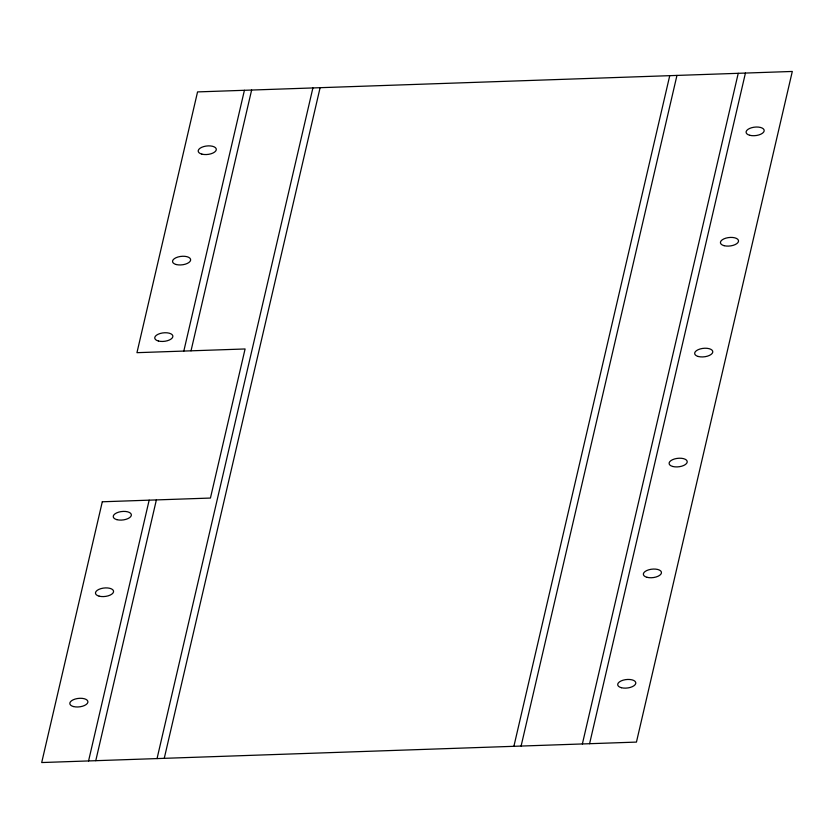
<?xml version="1.0" encoding="UTF-8"?>
<svg xmlns="http://www.w3.org/2000/svg" width="834" height="834" viewBox="0 0 834 834"><rect width="100%" height="100%" fill="white"/><g stroke="black" fill="none" stroke-linecap="round" stroke-linejoin="round"><path stroke-width="1.25" d="M88.56 760.942L149.161 500.171M183.814 351.072L244.414 90.301M95.764 760.691L156.375 499.92M191.017 350.822L251.628 90.051M157.042 758.586L312.896 87.945M164.256 758.335L320.11 87.695M513.89 746.305L669.744 75.665M521.104 746.055L676.958 75.414M582.372 743.949L738.236 73.309M589.586 743.699L745.44 73.058M102.301 501.776L41.7 762.547L636.446 742.093L792.3 71.453L197.554 91.907L136.953 352.678L245.092 348.966L210.439 498.054L102.301 501.776M749.756 135.285A9.111 4.264 -6.4 0 0 764.142 131.053A9.111 4.264 -6.4 0 0 751.507 127.758A9.111 4.264 -6.4 0 0 749.756 135.285M724.1 245.676A9.111 4.264 -6.4 0 0 738.486 241.443A9.111 4.264 -6.4 0 0 725.851 238.149A9.111 4.264 -6.4 0 0 724.1 245.676M698.339 356.504A9.111 4.264 -6.4 0 0 712.736 352.271A9.111 4.264 -6.4 0 0 700.091 348.977A9.111 4.264 -6.4 0 0 698.339 356.504M672.777 466.487A9.111 4.264 -6.4 0 0 687.174 462.255A9.111 4.264 -6.4 0 0 674.529 458.961A9.111 4.264 -6.4 0 0 672.777 466.487M647.028 577.316A9.111 4.264 -6.4 0 0 661.414 573.083A9.111 4.264 -6.4 0 0 648.779 569.789A9.111 4.264 -6.4 0 0 647.028 577.316M621.372 687.706A9.111 4.264 -6.4 0 0 635.758 683.473A9.111 4.264 -6.4 0 0 623.123 680.179A9.111 4.264 -6.4 0 0 621.372 687.706M201.87 154.134A9.111 4.264 -6.4 0 0 216.256 149.901A9.111 4.264 -6.4 0 0 203.621 146.607A9.111 4.264 -6.4 0 0 201.87 154.134M176.214 264.524A9.111 4.264 -6.4 0 0 190.6 260.291A9.111 4.264 -6.4 0 0 177.965 256.997A9.111 4.264 -6.4 0 0 176.214 264.524M158.439 341.023A9.111 4.264 -6.4 0 0 172.826 336.79A9.111 4.264 -6.4 0 0 160.191 333.485A9.111 4.264 -6.4 0 0 158.439 341.023M116.916 519.665A9.111 4.264 -6.4 0 0 131.313 515.443A9.111 4.264 -6.4 0 0 118.668 512.139A9.111 4.264 -6.4 0 0 116.916 519.665M99.142 596.164A9.111 4.264 -6.4 0 0 113.528 591.931A9.111 4.264 -6.4 0 0 100.893 588.637A9.111 4.264 -6.4 0 0 99.142 596.164M73.486 706.554A9.111 4.264 -6.4 0 0 87.872 702.322A9.111 4.264 -6.4 0 0 75.237 699.028A9.111 4.264 -6.4 0 0 73.486 706.554"/></g></svg>
